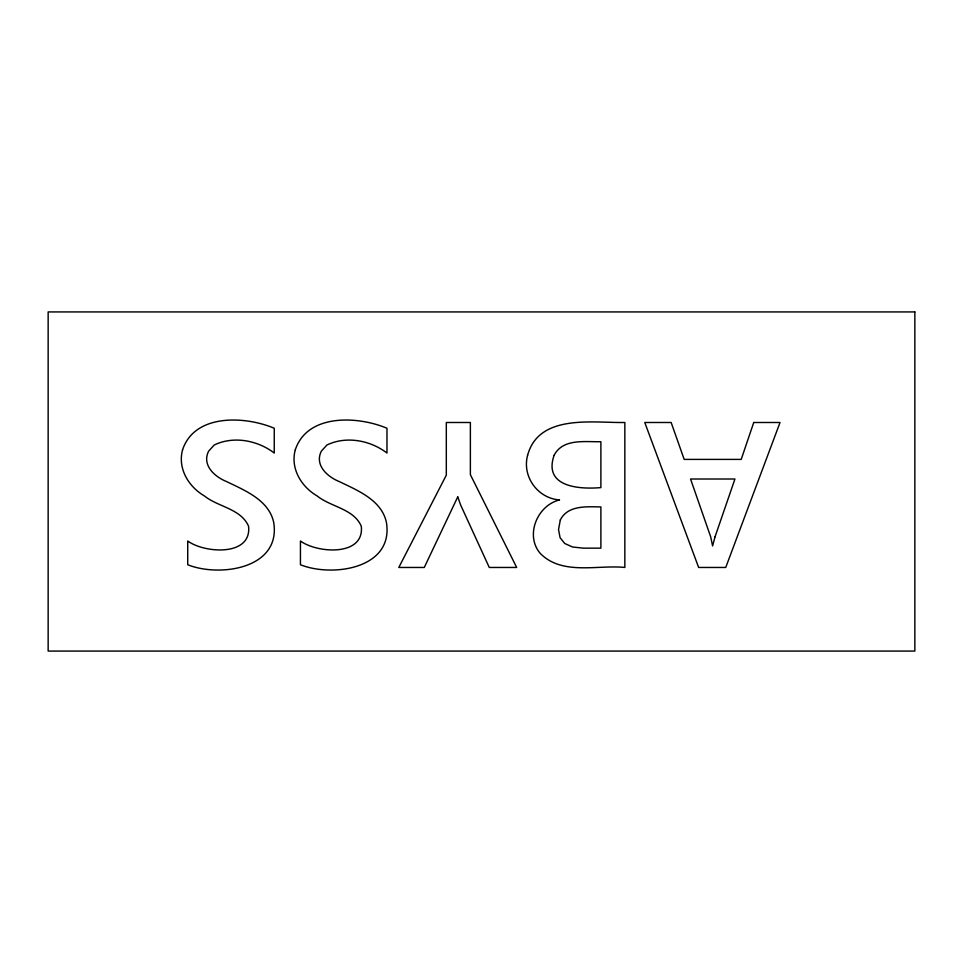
<?xml version="1.0" encoding="UTF-8"?>
<svg xmlns="http://www.w3.org/2000/svg" width="963" height="963" viewBox="0 0 963 963"><rect width="100%" height="100%" fill="white"/><g stroke="black" fill="none" stroke-linecap="round" stroke-linejoin="round"><path stroke-width="1.44" d="M527.604 455.294C521.874 476.444 537.643 498.365 559.539 499.929C537.306 505.346 524.811 535.247 540.171 553.316C562.091 575.79 597.529 564.619 624.843 567.46L624.843 422.492C593.244 423.082 538.967 413.416 527.604 455.294M182.561 449.841C177.481 468.391 188.495 486.664 204.349 495.897C218.107 507.044 240.955 508.633 248.574 526.243C251.897 556.698 204.361 553.328 187.725 540.977L187.725 564.739C219.359 577.451 281.34 568.904 273.685 522.307C268.846 500.086 244.975 490.492 226.594 481.584C214.737 476.829 201.64 465.177 208.586 451.238L214.159 445.038C233.395 435.673 257.627 440.272 274.25 453.031L274.25 428.258C245.24 415.968 194.658 413.344 182.561 449.841M295.28 449.841C290.2 468.391 301.214 486.664 317.068 495.897C330.827 507.044 353.674 508.633 361.294 526.243C364.616 556.698 317.08 553.328 300.444 540.977L300.444 564.739C332.079 577.451 394.06 568.904 386.404 522.307C381.565 500.086 357.694 490.492 339.313 481.584C327.456 476.829 314.359 465.177 321.305 451.238L326.878 445.038C346.114 435.673 370.346 440.272 386.97 453.031L386.97 428.258C357.959 415.968 307.378 413.344 295.28 449.841M560.31 519.96L558.528 529.554L560.081 537.691L564.751 543.505L572.516 546.996L583.397 548.152L600.888 548.152L600.888 506.911C586.78 506.779 567.857 504.985 560.31 519.96M554.098 455.318C543.06 487.061 579.148 489.481 600.888 487.603L600.888 441.704C585.035 442.089 562.91 438.201 554.098 455.318M715.028 536.836L712.596 545.937L710.682 536.836L690.555 479.008L734.938 479.008L715.028 536.836M753.74 422.492L741.209 459.399L684.187 459.399L671.151 422.492L644.765 422.492L698.644 567.46L725.741 567.46L780.03 422.492L753.74 422.492M457.738 496.896L424.274 567.46L398.802 567.46L446.314 475.168L446.314 422.492L470.377 422.492L470.377 474.663L516.674 567.46L489.276 567.46L460.771 505.298L457.738 496.896M914.85 311.928L48.15 311.928L48.15 651.072L914.85 651.072L914.85 311.928"/></g></svg>
